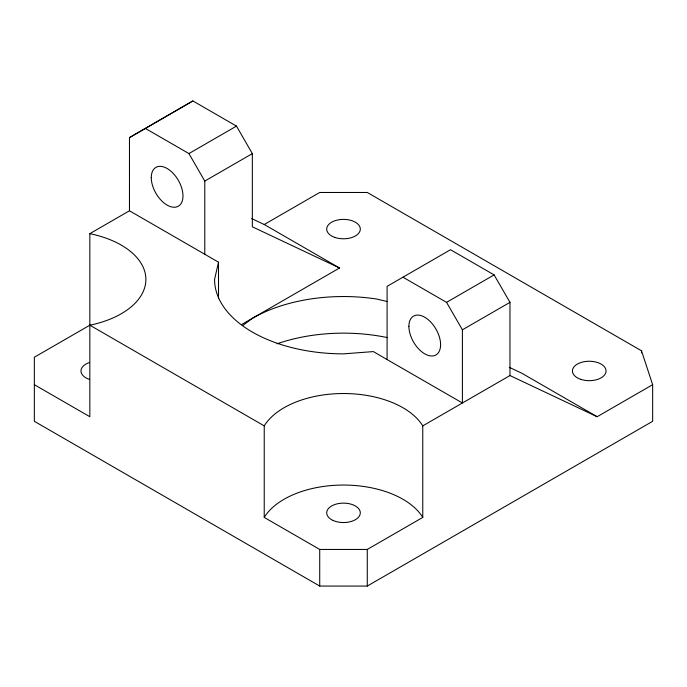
<?xml version="1.0" encoding="UTF-8"?>
<svg xmlns="http://www.w3.org/2000/svg" width="687" height="687" viewBox="0 0 687 687"><rect width="100%" height="100%" fill="white"/><g stroke="black" fill="none" stroke-linecap="round" stroke-linejoin="round"><path stroke-width="1.03" d="M34.35 384.694L89.842 416.726L89.834 233.666L129.465 210.78L129.474 137.598L192.892 100.937L236.483 126.107L252.344 153.622L252.335 226.796L339.533 267.99L241.369 324.668M204.778 254.259L204.778 181.076L188.925 153.57L145.326 128.4M402.951 277.187L446.55 302.357L462.403 329.812L462.403 402.994L387.09 359.567L387.099 286.342L450.517 249.725L494.108 274.894L509.969 302.357L509.969 375.549L422.763 425.88A84.08 48.545 0 0 0 343.5 393.522A84.08 48.545 0 0 0 264.229 425.88L89.834 325.191L34.35 357.231L34.35 421.303L319.721 586.063L367.279 586.063L652.65 421.303L652.65 384.694L641.503 350.791L367.279 192.472L319.721 192.472L264.229 224.512L251.64 218.56M129.465 210.78L218.509 262.185L214.576 279.429A128.916 74.428 0 0 0 343.5 353.857L373.359 351.589L387.09 359.567M242.949 325.398L252.344 318.33A128.916 74.428 0 0 1 376.871 299.068L387.296 301.559M192.892 100.937L129.474 137.598M188.925 153.57L236.483 126.107M204.778 181.076L252.344 153.622M446.55 302.357L494.108 274.894M462.403 329.812L509.969 302.357M264.229 425.88L264.229 517.414L319.721 549.445L367.279 549.445L422.771 517.414L422.763 425.88M509.969 375.549L597.158 416.726L652.65 384.694M509.265 367.305L521.854 373.247L597.158 416.726M264.229 224.512L339.533 267.99M641.503 350.791L641.503 352.886M367.279 549.445L367.279 586.063M319.721 549.445L319.721 586.063M218.509 262.185L218.509 298.373M276.981 343.818A128.916 74.428 0 0 1 387.562 337.626M89.362 379.37A16.814 9.712 0 0 1 89.362 362.556M89.834 233.666A84.08 48.545 0 0 1 145.884 279.429A84.08 48.545 0 0 1 89.834 325.191M264.229 517.414A84.08 48.545 0 0 1 343.5 485.048A84.08 48.545 0 0 1 422.771 517.414M333.212 520.514A16.814 9.712 0 0 0 360.16 514.134A16.814 9.712 0 0 0 337.119 503.854A16.814 9.712 0 0 0 333.212 520.514M335.093 237.496A16.814 9.712 0 0 0 360.314 229.089A16.814 9.712 0 0 0 335.093 220.682A16.814 9.712 0 0 0 335.093 237.496M580.824 379.37A16.814 9.712 0 0 0 606.054 370.963A16.814 9.712 0 0 0 580.824 362.556A16.814 9.712 0 0 0 580.824 379.37M408.894 326.385A22.422 12.941 60 0 0 432.673 355.969A22.422 12.941 60 0 0 432.673 324.264A22.422 12.941 60 0 0 408.894 326.385M151.269 177.65A22.422 12.941 60 0 0 175.048 207.234A22.422 12.941 60 0 0 175.048 175.52A22.422 12.941 60 0 0 151.269 177.65"/></g></svg>
